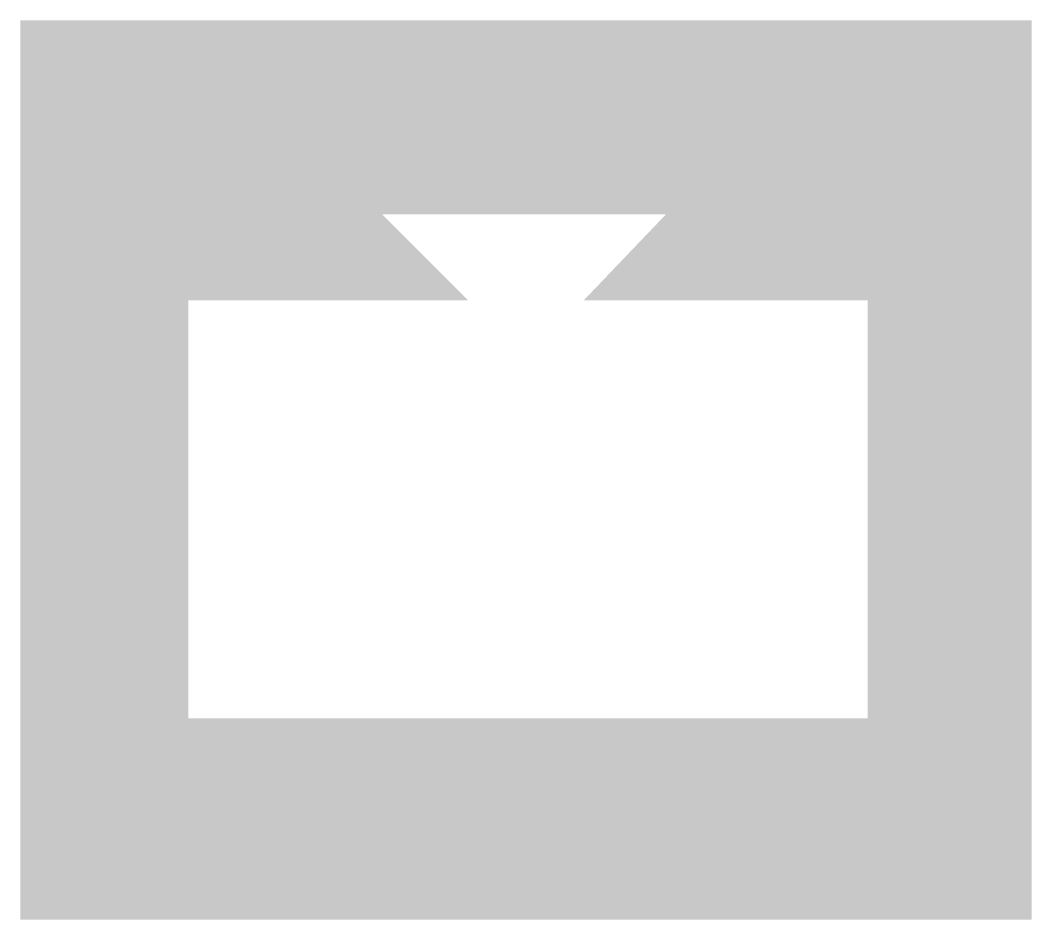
# Model space of a CAD drawing. Header units: millimetres. Extents: x 24131 to 24351, y 3691 to 3887.
import ezdxf

# ---------------------------------------------------------------- set-up
doc = ezdxf.new("R2010")
doc.units = ezdxf.units.MM
doc.header["$LTSCALE"] = 0.5

msp = doc.modelspace()

# ---------------------------------------------------------------- hatches: boundary and pattern name
for points in [[(24130.84, 3886.83), (24130.84, 3844.65), (24350.66, 3844.65)], [(24130.84, 3886.83), (24350.66, 3886.83), (24350.66, 3844.65)], [(24130.84, 3844.65), (24130.84, 3825.99), (24228.17, 3825.99)], [(24130.84, 3844.65), (24209.52, 3844.65), (24228.17, 3825.99)], [(24271.17, 3844.65), (24253.32, 3825.99), (24350.66, 3825.99)], [(24271.17, 3844.65), (24350.66, 3844.65), (24350.66, 3825.99)], [(24130.84, 3825.99), (24130.84, 3735.15), (24167.34, 3735.15)], [(24130.84, 3825.99), (24167.34, 3825.99), (24167.34, 3735.15)], [(24314.97, 3825.99), (24314.97, 3735.15), (24350.66, 3735.15)], [(24314.97, 3825.99), (24350.66, 3825.99), (24350.66, 3735.15)], [(24130.84, 3735.15), (24130.84, 3691.35), (24350.66, 3691.35)], [(24130.84, 3735.15), (24350.66, 3735.15), (24350.66, 3691.35)]]:
    msp.add_hatch(color=1).paths.add_polyline_path(points)

doc.saveas('drawing.dxf')
